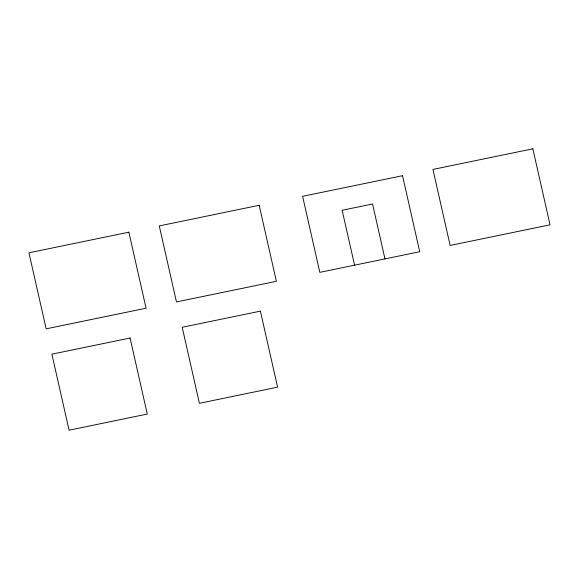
<?xml version="1.0" encoding="UTF-8"?>
<svg xmlns="http://www.w3.org/2000/svg" width="579" height="579" viewBox="0 0 579 579"><rect width="100%" height="100%" fill="white"/><g stroke="black" fill="none" stroke-linecap="round" stroke-linejoin="round"><path stroke-width="0.87" d="M384.977 258.9L372.558 203.989L342.146 210.264L354.572 265.175M128.864 232.186L28.95 252.806L46.154 328.829L146.067 308.209L128.864 232.186M259.175 205.284L159.268 225.911L176.472 301.934L276.386 281.314L259.175 205.284M402.528 175.698L302.614 196.317L319.825 272.347L419.732 251.727L402.528 175.698M532.846 148.803L432.933 169.423L450.136 245.445L550.05 224.826L532.846 148.803M130.08 338.035L51.886 354.174L69.096 430.197L147.283 414.057L130.08 338.035M260.398 311.14L182.204 327.273L199.408 403.302L277.602 387.163L260.398 311.14"/></g></svg>
